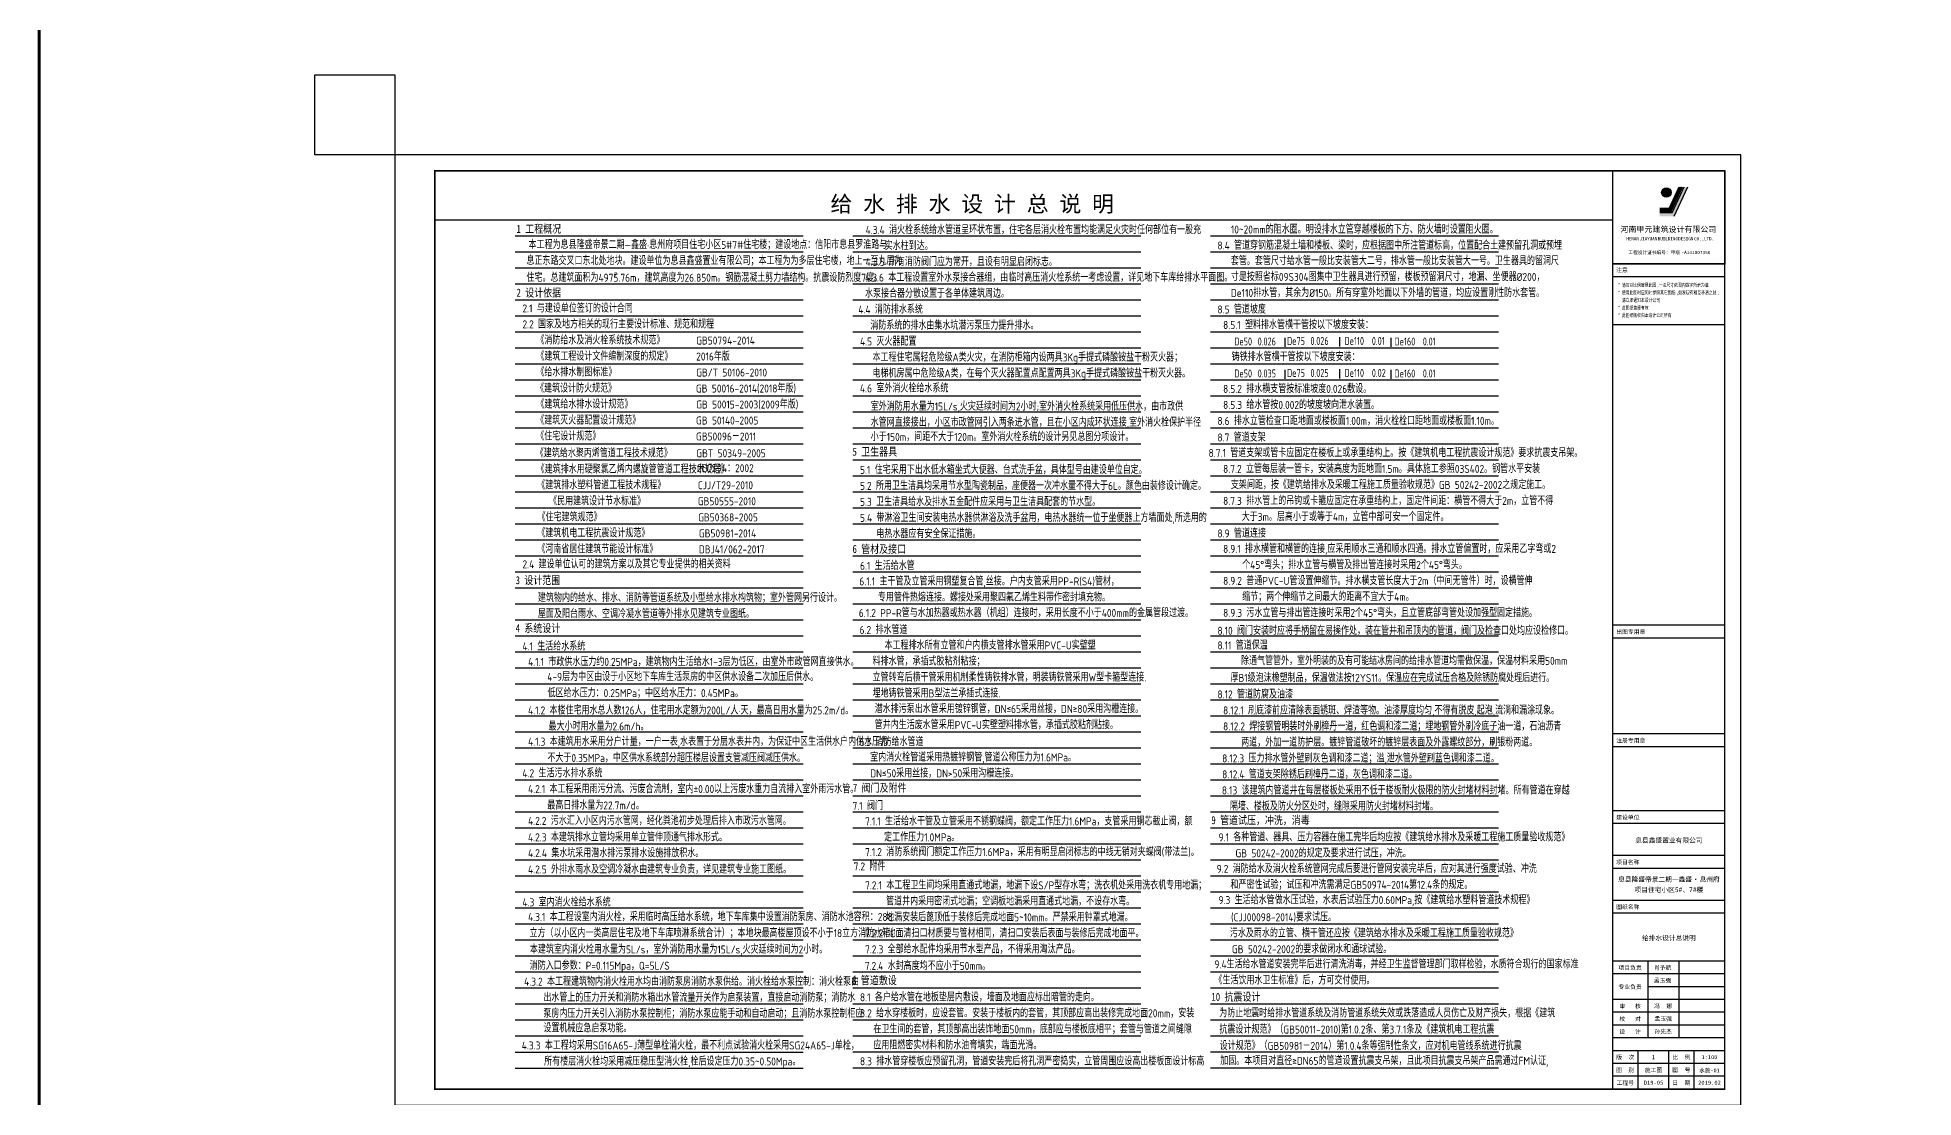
# Model space of a CAD drawing. Extents: x -287580 to -53108, y -522338 to -82629.
# Drawn here: x -287580 to -170344, y -252540 to -186272 of the extents above; entities that cross this region are included whole.
import ezdxf
from ezdxf.enums import TextEntityAlignment as Align

# ---------------------------------------------------------------- set-up
doc = ezdxf.new("R2010")
doc.units = 0
doc.header["$LTSCALE"] = 1000
doc.header["$MEASUREMENT"] = 0
for name, color, linetype in [('0js', 3, 'Continuous'), ('JZ_  PUB_TEXT', 7, 'Continuous'), ('PUB_TEXT', 7, 'Continuous'), ('PUB_TITLE', 146, 'Continuous'), ('给排水标注', 4, 'Continuous')]:
    doc.layers.add(name, color=color, linetype=linetype)
doc.layers.add('JZ_PUB_TEXT', color=7, linetype='Continuous', lineweight=9)
doc.styles.add('-黑体', font='simhei.ttf', dxfattribs={"width": 0.8})
doc.styles.add('300', font='', dxfattribs={"width": 0.75, "height": 300})
doc.styles.add('_HZTXT', font='gbenor.shx', dxfattribs={"bigfont": 'gbcbig.shx'})
doc.styles.add('H1', font='')
doc.styles.add('hnurban', font='gbenor.shx', dxfattribs={"width": 0.8, "bigfont": 'gbcbig.shx'})
doc.styles.add('THT', font='simhei.ttf')
doc.styles.add('黑体', font='simhei.ttf', dxfattribs={"width": 0.8})
doc.styles.get('300').set_extended_font_data('SimSun')
doc.styles.get('H1').set_extended_font_data('SimSun')

# ---------------------------------------------------------------- blocks, each defined once
blk = doc.blocks.new('图签AAAAA')
at = {"layer": 'PUB_TITLE'}
blk.add_hatch(color=256, dxfattribs=at).paths.add_polyline_path([(-170547, -194832), (-170773, -194832), (-171533, -196467), (-172306, -196467), (-172306, -196671), (-171402, -196671)])
h = blk.add_hatch(color=256, dxfattribs=at)
edge = h.paths.add_edge_path()
edge.add_ellipse((-171890, -195187), major_axis=(-212, 212), ratio=1, start_angle=0, end_angle=360)
for p, q in [((-171721, -196196), (-171086, -194832)), ((-171692, -196242), (-171035, -194832)), ((-171662, -196288), (-170985, -194832)), ((-171633, -196334), (-170934, -194832)), ((-171604, -196380), (-170884, -194832)), ((-171533, -196467), (-170773, -194832)), ((-171402, -196671), (-170547, -194832)), ((-171721, -196196), (-172306, -196196)), ((-171692, -196242), (-172306, -196242)), ((-171662, -196288), (-172306, -196288)), ((-171633, -196334), (-172306, -196334)), ((-171604, -196380), (-172306, -196380)), ((-171533, -196467), (-172306, -196467)), ((-175233, -199639), (-168250, -199639)), ((-168222, -199639), (-175233, -199639)), ((-175233, -199639), (-168222, -199639)), ((-175233, -200439), (-168222, -200439)), ((-175233, -200439), (-168222, -200439)), ((-175217, -199639), (-168206, -199639)), ((-175250, -203439), (-168250, -203439)), ((-168250, -222239), (-175261, -222239)), ((-168250, -223039), (-175261, -223039)), ((-168250, -229039), (-175261, -229039)), ((-168250, -229839), (-175261, -229839)), ((-168250, -233839), (-175261, -233839)), ((-168250, -233839), (-175261, -233839)), ((-168250, -233839), (-175261, -233839)), ((-168250, -234639), (-175261, -234639)), ((-168250, -234639), (-175261, -234639)), ((-168250, -236639), (-175261, -236639)), ((-168250, -237439), (-175261, -237439)), ((-168250, -239439), (-175261, -239439)), ((-168250, -239439), (-175261, -239439)), ((-168250, -240239), (-175261, -240239)), ((-168250, -243239), (-175261, -243239)), ((-168250, -243239), (-175261, -243239)), ((-168250, -243239), (-175261, -243239)), ((-168250, -243239), (-175261, -243239)), ((-168250, -243239), (-175261, -243239)), ((-168250, -243239), (-175261, -243239)), ((-168250, -243239), (-175261, -243239)), ((-173061, -243239), (-173061, -248039)), ((-171111, -243239), (-171111, -248039)), ((-168250, -244039), (-175261, -244039)), ((-168250, -244039), (-175261, -244039)), ((-168250, -244039), (-175261, -244039)), ((-168250, -244839), (-173061, -244839)), ((-168250, -244839), (-173061, -244839)), ((-168250, -244839), (-173061, -244839)), ((-168250, -245639), (-175261, -245639)), ((-168250, -245639), (-175261, -245639)), ((-168250, -245639), (-175261, -245639)), ((-168250, -246439), (-175261, -246439)), ((-168250, -246439), (-175261, -246439)), ((-168250, -246439), (-175261, -246439)), ((-168250, -247239), (-175261, -247239)), ((-168250, -247239), (-175261, -247239)), ((-168250, -247239), (-175261, -247239)), ((-168250, -248039), (-175261, -248039)), ((-168250, -248039), (-175261, -248039)), ((-168250, -248039), (-175261, -248039)), ((-168250, -248039), (-175261, -248039)), ((-168250, -248039), (-175261, -248039)), ((-168250, -248039), (-175261, -248039)), ((-168250, -248839), (-175261, -248839)), ((-168250, -249639), (-175261, -249639)), ((-173650, -251239), (-173650, -248839)), ((-171750, -251239), (-171750, -248839)), ((-170150, -251239), (-170150, -248839)), ((-168250, -250439), (-175261, -250439))]:
    blk.add_line(p, q, dxfattribs=at)
at = {"layer": 'PUB_TITLE', "const_width": 75}
blk.add_lwpolyline([(-175250, -251239), (-168250, -251239), (-168250, -193839), (-175250, -193839)], close=True, dxfattribs=at)
at = {"layer": 'PUB_TITLE'}
for points, const_width in [([(-175250, -251239), (-175250, -193839)], 75), ([(-175250, -193839), (-175250, -200506)], 60), ([(-175250, -251239), (-175250, -193839)], 40), ([(-168222, -199639), (-175233, -199639)], 60), ([(-175250, -200506), (-175250, -251239)], 60), ([(-175233, -203439), (-168222, -203439)], 56.5), ([(-175233, -203439), (-168222, -203439)], 56.5), ([(-168250, -233839), (-175261, -233839)], 60), ([(-168250, -233839), (-175261, -233839)], 40), ([(-168250, -236639), (-175261, -236639)], 60), ([(-168250, -239439), (-175261, -239439)], 60), ([(-168250, -243239), (-175261, -243239)], 60), ([(-168250, -243239), (-175261, -243239)], 40), ([(-168250, -251239), (-175261, -251239)], 40)]:
    blk.add_lwpolyline(points, dxfattribs=dict(at, const_width=const_width))
blk.add_lwpolyline([(-175250, -193839), (-168250, -193839), (-168250, -199639), (-175250, -199639)], close=True, dxfattribs=at)
blk.add_ellipse((-171890, -195187), major_axis=(-212, 212), ratio=1, start_param=3.9269908, end_param=10.2101761, dxfattribs=at)
at = {"layer": 'PUB_TITLE', "style": 'THT'}
for s, height, p in [('河', 352, (-174760, -197662)), ('HENAN', 201.1, (-174396, -198177)), ('南', 352, (-174258, -197665)), ('甲', 352, (-173763, -197657)), ('JIAYUAN', 201.1, (-173566, -198177)), ('元', 352, (-173261, -197659)), ('建', 352, (-172756, -197649)), ('BUILDING', 201.1, (-172432, -198177)), ('筑', 352, (-172248, -197659)), ('设', 352, (-171760, -197669)), ('计', 352, (-171251, -197664)), ('DESIGN', 201.1, (-171156, -198177)), ('有', 352, (-170763, -197654)), ('限', 352, (-170263, -197658)), ('CO.,LTD.', 201.1, (-170164, -198177)), ('公', 352, (-169766, -197663)), ('司', 352, (-169268, -197670)), ('工程设计证书编号：甲级', 210.3, (-174276, -199040)), ('-A141007350', 210.3, (-170950, -199040)), ('注意', 260, (-175033, -200160))]:
    blk.add_text(s, height=height, dxfattribs=at).set_placement(p)
at = {"layer": 'PUB_TITLE', "style": '300', "width": 0.75}
for s, height, p in [('*', 228, (-174922, -201081)), ('*', 228, (-174922, -201554)), ('使用此图时应同时参照其它图纸', 227.85, (-174679, -201554)), ('请勿以比例度量此图', 227.8, (-174679, -201081)), (',', 228, (-172492, -201081)), ('一切尺寸依图内数字所示为准', 227.85, (-172371, -201081)), (',', 228, (-171277, -201554)), ('如发现有相互矛盾之处', 227.8, (-171155, -201554)), (',', 228, (-168725, -201554)), ('*', 228, (-174922, -202500)), ('*', 228, (-174922, -202973)), ('请立即通知本设计公司', 227.8, (-174679, -202027)), ('此图纸盖章有效', 227.8, (-174679, -202500)), ('此图纸版权归本设计公司所有', 227.85, (-174679, -202973))]:
    blk.add_text(s, height=height, dxfattribs=at).set_placement(p)
at = {"layer": 'PUB_TITLE', "style": 'THT'}
for s, p in [('出图专用章', (-174115, -222639)), ('注册专用章', (-174115, -229439)), ('建设单位', (-174302, -234239)), ('项目名称', (-174302, -237039)), ('图纸名称', (-174302, -239839)), ('项目负责', (-174161, -243639)), ('肖予航', (-172128, -243639)), ('专业负责', (-174161, -244839)), ('孟玉强', (-172128, -244439)), ('审   核', (-174161, -246039)), ('冯  娜', (-172093, -246039)), ('校   对', (-174161, -246839)), ('孟玉强', (-172093, -246839)), ('设   计', (-174161, -247639)), ('孙先杰', (-172093, -247639)), ('版  次', (-174461, -249239)), ('1', (-172700, -249239)), ('比  例', (-170961, -249239)), ('图  别', (-174472, -250039)), ('工程号', (-174461, -250839)), ('施工图', (-172700, -250039)), ('D19-05', (-172698, -250839)), ('图  号', (-170954, -250039)), ('日  期', (-170961, -250839)), ('2019.02', (-169200, -250839))]:
    blk.add_text(s, height=260, dxfattribs=at).set_placement(p, align=Align.MIDDLE)
at = {"layer": 'PUB_TITLE', "color": 63, "style": 'H1', "width": 1}
for s, p in [('息县鑫盛置业有限公司', (-171736, -235687)), ('息县隆盛帝景二期—鑫盛•息州府', (-171736, -238125)), ('项目住宅小区5#、7#楼', (-171736, -238776))]:
    blk.add_text(s, height=300, dxfattribs=at).set_placement(p, align=Align.MIDDLE_CENTER)

msp = doc.modelspace()

# ---------------------------------------------------------------- linework, layer by layer
at = {"layer": '0js', "color": 249}
for p, q in [((-257723.1, -198678), (-239723.1, -198678)), ((-236626, -198681), (-218626, -198681)), ((-214285.5, -198681), (-196285.5, -198681)), ((-257723.1, -199678), (-239723.1, -199678)), ((-236626, -199681), (-218626, -199681)), ((-214285.5, -199681), (-196285.5, -199681)), ((-257723.1, -200678), (-239723.1, -200678)), ((-236626, -200681), (-218626, -200681)), ((-214285.5, -200681), (-196285.5, -200681)), ((-257723.1, -201678), (-239723.1, -201678)), ((-257723.1, -202678), (-239723.1, -202678)), ((-236626, -201681), (-218626, -201681)), ((-236626, -202681), (-218626, -202681)), ((-214285.5, -201681), (-196285.5, -201681)), ((-214285.5, -202681), (-196285.5, -202681)), ((-257723.1, -203678), (-239723.1, -203678)), ((-257723.1, -203678), (-239723.1, -203678)), ((-236626, -203681), (-218626, -203681)), ((-214285.5, -203681), (-196285.5, -203681)), ((-257723.1, -204678), (-239723.1, -204678)), ((-257723.1, -204678), (-239723.1, -204678)), ((-236626, -204681), (-218626, -204681)), ((-214285.5, -204681), (-196285.5, -204681)), ((-257723.1, -205678), (-239723.1, -205678)), ((-236626, -205681), (-218626, -205681)), ((-214285.5, -205681), (-196285.5, -205681)), ((-214285.5, -205681), (-196285.5, -205681)), ((-257723.1, -206678), (-239723.1, -206678)), ((-236626, -206681), (-218626, -206681)), ((-214285.5, -206681), (-196285.5, -206681)), ((-214285.5, -206681), (-196285.5, -206681)), ((-257723.1, -207678), (-239723.1, -207678)), ((-257723.1, -208678), (-239723.1, -208678)), ((-236626, -207681), (-218626, -207681)), ((-214285.5, -207681), (-196285.5, -207681)), ((-257723.1, -209678), (-239723.1, -209678)), ((-236626, -208681), (-218626, -208681)), ((-236626, -208681), (-218626, -208681)), ((-236626, -209681), (-218626, -209681)), ((-236626, -209681), (-218626, -209681)), ((-214285.5, -208681), (-196285.5, -208681)), ((-214285.5, -209681), (-196285.5, -209681)), ((-257723.1, -210678), (-239723.1, -210678)), ((-236626, -210681), (-218626, -210681)), ((-236626, -210681), (-218626, -210681)), ((-214285.5, -210681), (-196285.5, -210681)), ((-257723.1, -211678), (-239723.1, -211678)), ((-236626, -211681), (-218626, -211681)), ((-236626, -211681), (-218626, -211681)), ((-236626, -211681), (-218626, -211681)), ((-214285.5, -211681), (-196285.5, -211681)), ((-257723.1, -212678), (-239723.1, -212678)), ((-236626, -212681), (-218626, -212681)), ((-236626, -212681), (-218626, -212681)), ((-214285.5, -212681), (-196285.5, -212681)), ((-257723.1, -213678), (-239723.1, -213678)), ((-236626, -213681), (-218626, -213681)), ((-214285.5, -213681), (-196285.5, -213681)), ((-257723.1, -214678), (-239723.1, -214678)), ((-257723.1, -215678), (-239723.1, -215678)), ((-236626, -214681), (-218626, -214681)), ((-236626, -214681), (-218626, -214681)), ((-236626, -214681), (-218626, -214681)), ((-236626, -214681), (-218626, -214681)), ((-236626, -214681), (-218626, -214681)), ((-236626, -215681), (-218626, -215681)), ((-214285.5, -214681), (-196285.5, -214681)), ((-214285.5, -215681), (-196285.5, -215681)), ((-257723.1, -216678), (-239723.1, -216678)), ((-257723.1, -216678), (-239723.1, -216678)), ((-236626, -216681), (-218626, -216681)), ((-236626, -216681), (-218626, -216681)), ((-214285.5, -216681), (-196285.5, -216681)), ((-257723.1, -217678), (-239723.1, -217678)), ((-257723.1, -217678), (-239723.1, -217678)), ((-236626, -217681), (-218626, -217681)), ((-214285.5, -217681), (-196285.5, -217681)), ((-257723.1, -218678), (-239723.1, -218678)), ((-257723.1, -218678), (-239723.1, -218678)), ((-236626, -218681), (-218626, -218681)), ((-214285.5, -218681), (-196285.5, -218681)), ((-214285.5, -218681), (-196285.5, -218681)), ((-257723.1, -219678), (-239723.1, -219678)), ((-257723.1, -219678), (-239723.1, -219678)), ((-236626, -219681), (-218626, -219681)), ((-214285.5, -219681), (-196285.5, -219681)), ((-257723.1, -220678), (-239723.1, -220678)), ((-236626, -220681), (-218626, -220681)), ((-236626, -220681), (-218626, -220681)), ((-214285.5, -220681), (-196285.5, -220681)), ((-214285.5, -220681), (-196285.5, -220681)), ((-257723.1, -221678), (-239723.1, -221678)), ((-257723.1, -222681), (-239723.1, -222681)), ((-236626, -221681), (-218626, -221681)), ((-236626, -222681), (-218626, -222681)), ((-214285.5, -221681), (-196285.5, -221681)), ((-214285.5, -222681), (-196285.5, -222681)), ((-257723.1, -223681), (-239723.1, -223681)), ((-236626, -223681), (-218626, -223681)), ((-214285.5, -223681), (-196285.5, -223681)), ((-257723.1, -224681), (-239723.1, -224681)), ((-236626, -224681), (-218626, -224681)), ((-214285.5, -224681), (-196285.5, -224681)), ((-214285.5, -224681), (-196285.5, -224681)), ((-257723.1, -225681), (-239723.1, -225681)), ((-236626, -225681), (-218626, -225681)), ((-214285.5, -225681), (-196285.5, -225681)), ((-257723.1, -226681), (-239723.1, -226681)), ((-257723.1, -226681), (-239723.1, -226681)), ((-236626, -226681), (-218626, -226681)), ((-214285.5, -226681), (-196285.5, -226681)), ((-257723.1, -227681), (-239723.1, -227681)), ((-236626, -227681), (-218626, -227681)), ((-214285.5, -227681), (-196285.5, -227681)), ((-257723.1, -228681), (-239723.1, -228681)), ((-257723.1, -229681), (-239723.1, -229681)), ((-236626, -228681), (-218626, -228681)), ((-236626, -229681), (-218626, -229681)), ((-214285.5, -228681), (-196285.5, -228681)), ((-214285.5, -229681), (-196285.5, -229681)), ((-257723.1, -230681), (-239723.1, -230681)), ((-236626, -230681), (-218626, -230681)), ((-214285.5, -230681), (-196285.5, -230681)), ((-257723.1, -231681), (-239723.1, -231681)), ((-236626, -231681), (-218626, -231681)), ((-214285.5, -231681), (-196285.5, -231681)), ((-257723.1, -232681), (-239723.1, -232681)), ((-236626, -232681), (-218626, -232681)), ((-214285.5, -232681), (-196285.5, -232681)), ((-257723.1, -233681), (-239723.1, -233681)), ((-236626, -233681), (-218626, -233681)), ((-214285.5, -233681), (-196285.5, -233681)), ((-257723.1, -234681), (-239723.1, -234681)), ((-236626, -234681), (-218626, -234681)), ((-214285.5, -234681), (-196285.5, -234681)), ((-257723.1, -235681), (-239723.1, -235681)), ((-257723.1, -236681), (-239723.1, -236681)), ((-236626, -235681), (-218626, -235681)), ((-236626, -236681), (-218626, -236681)), ((-214285.5, -235681), (-196285.5, -235681)), ((-214285.5, -236681), (-196285.5, -236681)), ((-257723.1, -237681), (-239723.1, -237681)), ((-257723.1, -237681), (-239723.1, -237681)), ((-236626, -237681), (-218626, -237681)), ((-214285.5, -237681), (-196285.5, -237681)), ((-257723.1, -238681), (-239723.1, -238681)), ((-257723.1, -238681), (-239723.1, -238681)), ((-236626, -238681), (-218626, -238681)), ((-214285.5, -238681), (-196285.5, -238681)), ((-214285.5, -238681), (-196285.5, -238681)), ((-257723.1, -239681), (-239723.1, -239681)), ((-236626, -239681), (-218626, -239681)), ((-214285.5, -239681), (-196285.5, -239681)), ((-257723.1, -240681), (-239723.1, -240681)), ((-236626, -240681), (-218626, -240681)), ((-214285.5, -240681), (-196285.5, -240681)), ((-257723.1, -241681), (-239723.1, -241681)), ((-236626, -241681), (-218626, -241681)), ((-214285.5, -241681), (-196285.5, -241681)), ((-257723.1, -242681), (-239723.1, -242681)), ((-257723.1, -243681), (-239723.1, -243681)), ((-236626, -242681), (-218626, -242681)), ((-236626, -243681), (-218626, -243681)), ((-214285.5, -242681), (-196285.5, -242681)), ((-214285.5, -243681), (-196285.5, -243681)), ((-214285.5, -243681), (-196285.5, -243681)), ((-257723.1, -244681), (-239723.1, -244681)), ((-236626, -244681), (-218626, -244681)), ((-214285.5, -244681), (-196285.5, -244681)), ((-257723.1, -245681), (-239723.1, -245681)), ((-236626, -245681), (-218626, -245681)), ((-214285.5, -245681), (-196285.5, -245681)), ((-257723.1, -246681), (-239723.1, -246681)), ((-236626, -246681), (-218626, -246681)), ((-214285.5, -246681), (-196285.5, -246681)), ((-257723.1, -247681), (-239723.1, -247681)), ((-236626, -247681), (-218626, -247681)), ((-236626, -247681), (-218626, -247681)), ((-236626, -247681), (-218626, -247681)), ((-236626, -247681), (-218626, -247681)), ((-214285.5, -247681), (-196285.5, -247681)), ((-257723.1, -248681), (-239723.1, -248681)), ((-257723.1, -249706), (-239723.1, -249706)), ((-236626, -248681), (-218626, -248681)), ((-236626, -248681), (-218626, -248681)), ((-236626, -249681), (-218626, -249681)), ((-236626, -249681), (-218626, -249681)), ((-236626, -249681), (-218626, -249681)), ((-236626, -249681), (-218626, -249681)), ((-214285.5, -248681), (-196285.5, -248681)), ((-214285.5, -249681), (-196285.5, -249681)), ((-257723.1, -250706), (-239723.1, -250706)), ((-236626, -250681), (-218626, -250681)), ((-236626, -250681), (-218626, -250681)), ((-236626, -250681), (-218626, -250681)), ((-236626, -250681), (-218626, -250681)), ((-214285.5, -250681), (-196285.5, -250681))]:
    msp.add_line(p, q, dxfattribs=at)
at = {"layer": 'JZ_  PUB_TEXT'}
for p, q in [((-209602.7, -205618.4), (-209602.7, -205042.6)), ((-206185, -205583.9), (-206185, -205008.2)), ((-202992.4, -205618.4), (-202992.4, -205042.6)), ((-209602.7, -207618.4), (-209602.7, -207042.6)), ((-206185, -207583.9), (-206185, -207008.2)), ((-202992.4, -207618.4), (-202992.4, -207042.6))]:
    msp.add_line(p, q, dxfattribs=at)
at = {"layer": 'PUB_TITLE', "color": 6}
msp.add_lwpolyline([(-265242.7, -193615.5), (-270242.7, -193615.5), (-270242.7, -188615.5), (-265242.7, -188615.5)], close=True, dxfattribs=at)
at = {"layer": 'PUB_TITLE'}
msp.add_lwpolyline([(-265242.7, -253015.5), (-181142.7, -253015.5), (-181142.7, -193615.5), (-265242.7, -193615.5)], close=True, dxfattribs=at)
at = {"layer": 'PUB_TITLE', "const_width": 100}
msp.add_lwpolyline([(-262742.7, -252015.5), (-182142.7, -252015.5), (-182142.7, -194615.5), (-262742.7, -194615.5)], close=True, dxfattribs=at)
at = {"layer": '给排水标注'}
msp.add_line((-262742.7, -197681), (-189142.7, -197681), dxfattribs=at)
at = {"layer": '给排水标注', "color": 6, "const_width": 200}
msp.add_lwpolyline([(-287480.5, -159146.5), (-53208.5, -159146.5), (-53208.5, -522237.5), (-287480.5, -522237.5)], close=True, dxfattribs=at)

# ---------------------------------------------------------------- block references
at = {"layer": '给排水标注'}
msp.add_blockref('图签AAAAA', (-13893.2, -776.5), dxfattribs=at)

# ---------------------------------------------------------------- texts
at = {"layer": 'JZ_  PUB_TEXT', "color": 1, "style": '-黑体', "width": 0.8}
for s, p in [('1 工程概况', (-257644.2, -198484.9)), ('2 设计依据', (-257644.2, -202475.7)), ('5 卫生器具', (-236648.1, -212416.2)), ('6 管材及接口', (-236648.1, -218500)), ('3 设计范围', (-257700.1, -220450.6)), ('4 系统设计', (-257700.1, -223450.6)), ('7 阀门及附件', (-236625.6, -233425.4)), ('9 管道试压，冲洗，消毒', (-214221, -235453.6)), ('8 管道敷设', (-236667.5, -245461.6)), ('10 抗震设计', (-214219.5, -246494.9))]:
    msp.add_text(s, height=500, dxfattribs=at).set_placement(p)
at = {"layer": 'JZ_  PUB_TEXT', "style": 'hnurban', "width": 0.8}
for s, p in [('De50', (-212788.9, -205527.4)), ('0.026', (-211328.5, -205527.4)), ('De75', (-209489.6, -205492.9)), ('0.026', (-208029.3, -205492.9)), ('De110', (-205894.8, -205492.9)), ('0.01', (-204193.1, -205492.9)), ('De160', (-202773.6, -205527.4)), ('0.01', (-201011, -205527.4)), ('De50', (-212788.9, -207527.4)), ('0.035', (-211328.5, -207527.4)), ('De75', (-209489.6, -207492.9)), ('0.025', (-208029.3, -207492.9)), ('De110', (-205894.8, -207492.9)), ('0.02', (-204193.1, -207492.9)), ('De160', (-202773.6, -207527.4)), ('0.01', (-201011, -207527.4))]:
    msp.add_text(s, height=500, dxfattribs=at).set_placement(p)
at = {"layer": 'JZ_PUB_TEXT', "style": '黑体'}
msp.add_text('给 水 排 水 设 计 总 说 明', height=1000, dxfattribs=at).set_placement((-238026, -197172.2))
at = {"layer": 'PUB_TEXT', "style": '_HZTXT'}
for s, p in [('4.3.4 消火栓系统给水管道呈环状布置，住宅各层消火栓布置均能满足火灾时任何部位有一股充', (-235827.3, -198552.6)), ('10~20mm的阻水圈。明设排水立管穿越楼板的下方、防火墙时设置阻火圈。', (-213003.8, -198527.4)), (' 本工程为息县隆盛帝景二期—鑫盛·息州府项目住宅小区5#7#住宅楼；建设地点：信阳市息县罗淮路与', (-257161.8, -199485.3)), ('实水柱到达。', (-234635.5, -199552.6)), ('8.4 管道穿钢筋混凝土墙和楼板、梁时，应根据图中所注管道标高，位置配合土建预留孔洞或预埋', (-213842, -199527.4)), ('息正东路交叉口东北处地块。建设单位为息县鑫盛置业有限公司；本工程为为多层住宅楼，地上一至九层为', (-257023.3, -200485.2)), ('4.3.5 所有消防阀门应为常开，且设有明显启闭标志。', (-235827.3, -200552.6)), ('套管。套管尺寸给水管一般比安装管大二号，排水管一般比安装管大一号。卫生器具的留洞尺', (-213003.8, -200492.9)), ('住宅。总建筑面积为4975.76m，建筑高度为26.850m。钢筋混凝土剪力墙结构。抗震设防烈度7度。', (-257023.3, -201541.2)), ('4.3.6 本工程设置室外水泵接合器组，由临时高压消火栓系统一考虑设置，详见地下车库给排水平面图。', (-235866.9, -201531.4)), ('寸是按照省标09S304图集中卫生器具进行预留，楼板预留洞尺寸，地漏、坐便器%%C200，', (-213003.8, -201492.9)), ('水泵接合器分散设置于各单体建筑周边。', (-235866.9, -202531.4)), ('De110排水管，其余为%%C150。所有穿室外地面以下外墙的管道，均应设置刚性防水套管。', (-213003.8, -202492.9)), ('2.1 与建设单位签订的设计合同', (-257276.9, -203460)), ('2.2 国家及地方相关的现行主要设计标准、规范和规程', (-257276.9, -204456.3)), ('4.4 消防排水系统', (-236286.8, -203526.7)), ('消防系统的排水由集水坑潜污泵压力提升排水。', (-235531.4, -204526.7)), ('8.5 管道坡度', (-213842, -203527.4)), ('8.5.1 塑料排水管横干管按以下坡度安装：', (-213489.6, -204492.9)), ('《消防给水及消火栓系统技术规范》', (-256406.5, -205456.3)), ('GB50794-2014', (-246419.5, -205467.6)), ('4.5 灭火器配置', (-236179.7, -205527.1)), ('《建筑工程设计文件编制深度的规定》', (-256406.5, -206460)), ('2016年版', (-246419.5, -206467.6)), ('铸铁排水管横干管按以下坡度安装：', (-212954.3, -206492.9)), ('《给水排水制图标准》', (-256406.5, -207456.3)), ('GB/T 50106-2010', (-246419.5, -207467.6)), ('《建筑设计防火规范》', (-256421.9, -208460)), ('GB 50016-2014(2018年版)', (-246434.9, -208467.6)), ('4.6 室外消火栓给水系统', (-236182.5, -208455.3)), ('8.5.2 排水横支管按标准坡度0.026敷设。', (-213489.6, -208492.9)), ('《建筑给水排水设计规范》', (-256406.5, -209460)), ('GB 50015-2003(2009年版)', (-246419.5, -209467.6)), ('室外消防用水量为15L/s,火灾廷续时间为2小时;室外消火栓系统采用低压供水，由市政供', (-235510, -209590)), ('8.5.3 给水管按0.002的坡度坡向泄水装置。', (-213489.6, -209492.9)), ('《建筑灭火器配置设计规范》', (-256415.6, -210460)), ('《住宅设计规范》', (-256409.7, -211456.3)), (' GB50096－2011', (-246700.3, -211467.6)), ('GB 50140-2005', (-246428.6, -210467.6)), ('小于150m，间距不大于120m。室外消火栓系统的设计另见总图分项设计。', (-235510, -211494.5)), ('水管网直接接出，小区市政管网引入两条进水管，且在小区内成环状连接,室外消火栓保护半径', (-235510, -210590)), ('8.6 排水立管检查口距地面或楼板面1.00m，消火栓栓口距地面或楼板面1.10m。', (-213842, -210492.9)), ('8.7 管道支架', (-213842, -211527.4)), ('《建筑给水聚丙烯管道工程技术规范》', (-256439.4, -212515.1)), ('GBT 50349-2005', (-246411.3, -212515.1)), ('8.7.1 管道支架或管卡应固定在楼板上或承重结构上。按《建筑机电工程抗震设计规范》要求抗震支吊架。', (-214396.9, -212492.9)), ('   《建筑排水用硬聚氯乙烯内螺旋管管道工程技术规程》', (-257196.7, -213520.2)), ('CECS94：2002', (-246375.1, -213449.3)), ('5.1 住宅采用下出水低水箱坐式大便器、台式洗手盆，具体型号由建设单位自定。', (-236179.7, -213552.6)), ('8.7.2 立管每层装一管卡，安装高度为距地面1.5m。具体施工参照03S402。钢管水平安装', (-213489.6, -213492.9)), ('《建筑排水塑料管道工程技术规程》', (-256352.2, -214515.1)), ('CJJ/T29-2010', (-246312.1, -214515.1)), ('5.2 所用卫生洁具均采用节水型陶瓷制品，座便器一次冲水量不得大于6L。颜色由装修设计确定。', (-236179.7, -214552.6)), ('支架间距，按《建筑给排水及采暖工程施工质量验收规范》GB 50242-2002之规定施工。', (-213003.8, -214492.9)), ('\u3000\u3000\u3000《民用建筑设计节水标准》  ', (-257111.7, -215515.2)), ('GB50555-2010 ', (-246318.6, -215515.2)), ('5.3 卫生洁具给水及排水五金配件应采用与卫生洁具配套的节水型。', (-236179.7, -215552.6)), ('8.7.3 排水管上的吊钩或卡箍应固定在承重结构上，固定件间距：横管不得大于2m，立管不得', (-213489.6, -215492.9)), ('《住宅建筑规范》  ', (-256329.4, -216515.2)), ('GB50368-2005', (-246295.9, -216522.8)), ('5.4 带淋浴卫生间安装电热水器供淋浴及洗手盆用，电热水器统一位于坐便器上方墙面处,所选用的', (-236179.7, -216552.6)), ('大于3m。层高小于或等于4m，立管中部可安一个固定件。', (-212325.7, -216492.9)), ('《建筑机电工程抗震设计规范》  ', (-256348.1, -217515.2)), ('《河南省居住建筑节能设计标准》', (-256348.1, -218515.2)), ('GB50981-2014', (-246246.5, -217522.8)), ('DBJ41/062-2017', (-246246.5, -218522.8)), ('电热水器应有安全保证措施。', (-235158.4, -217552.6)), ('8.9 管道连接', (-213842, -217527.4)), ('8.9.1 排水横管和横管的连接,应采用顺水三通和顺水四通。排水立管偏置时，应采用乙字弯或2', (-213489.6, -218492.9)), ('2.4 建设单位认可的建筑方案以及其它专业提供的相关资料', (-257276.9, -219456.3)), ('6.1 生活给水管', (-236179.7, -219552.6)), ('个45%%D弯头；排水立管与横管及排出管连接时采用2个45%%d弯头。', (-212296.1, -219492.9)), ('6.1.1 主干管及立管采用钢塑复合管,丝接。户内支管采用PP-R(S4)管材，', (-236223.5, -220524.7)), ('8.9.2 普通PVC-U管设置伸缩节。排水横支管长度大于2m（中间无管件）时，设横管伸', (-213489.6, -220492.9)), (' 建筑物内的给水、排水、消防等管道系统及小型给水排水构筑物；室外管网另行设计。', (-256578.3, -221557.3)), ('专用管件热熔连接。螺接处采用聚四氟乙烯生料带作密封填充物。', (-235059.6, -221524.7)), ('缩节；两个伸缩节之间最大的距离不宜大于4m。', (-212296.1, -221492.9)), (' 屋面及阳台雨水、空调冷凝水管道等外排水见建筑专业图纸。', (-256578.3, -222557.3)), ('6.1.2 PP-R管与水加热器或热水器（机组）连接时，采用长度不小于400mm的金属管段过渡。', (-236251.7, -222500.5)), ('8.9.3 污水立管与排出管连接时采用2个45%%D弯头，且立管底部弯管处设加强型固定措施。', (-213489.6, -222492.9)), ('6.2 排水管道', (-236207.9, -223561.8)), ('8.10 阀门安装时应将手柄留在易操作处，装在管井和吊顶内的管道，阀门及检查口处均应设检修口。', (-213842, -223611.5)), ('料排水管，承插式胶粘剂粘接；', (-235394.2, -225527.4)), (' 本工程排水所有立管和户内横支管排水管采用PVC-U实壁塑', (-234916.1, -224527.4)), ('8.11 管道保温', (-213842, -224527.4)), ('除通气管管外，室外明装的及有可能结冰房间的给排水管道均需做保温，保温材料采用50mm', (-212367.6, -225492.9)), ('立管转弯后横干管采用机制柔性铸铁排水管，明装铸铁管采用W型卡箍型连接.', (-235394.2, -226527.4)), ('厚B1级泡沫橡塑制品，保温做法按12YS11。保温应在完成试压合格及除锈防腐处理后进行。', (-213028, -226560.3)), ('埋地铸铁管采用B型法兰承插式连接.', (-235394.2, -227527.4)), ('8.12 管道防腐及油漆', (-213842, -227590)), ('潜水排污泵出水管采用镀锌钢管，DN≤65采用丝接，DN≥80采用沟槽连接。', (-235261.4, -228503.1)), ('8.12.1 刷底漆前应清除表面锈斑、焊渣等物。油漆厚度均匀,不得有脱皮,起泡,流淌和漏涂现象。', (-213489.6, -228590)), ('管井内生活废水管采用PVC-U实壁塑料排水管，承插式胶粘剂粘接。', (-235261.4, -229503.1)), ('8.12.2 焊接钢管明装时外刷樟丹一道，红色调和漆二道；埋地钢管外刷冷底子油一道，石油沥青', (-213489.6, -229590)), ('6.3 消防给水管道', (-236217.1, -230561.8)), ('两道，外加一道防护层。镀锌管道破坏的镀锌层表面及外露螺纹部分，刷银粉两道。', (-212355.8, -230590)), ('室内消火栓管道采用热镀锌钢管,管道公称压力为1.6MPa。', (-235542.9, -231527.4)), ('DN≤50采用丝接，DN>50采用沟槽连接。', (-235542.9, -232527.4)), ('8.12.3 压力排水管外壁刷灰色调和漆二道；溢,泄水管外壁刷蓝色调和漆二道。', (-213549.3, -231590)), ('8.12.4 管道支架除锈后刷樟丹二道，灰色调和漆二道。', (-213549.3, -232590)), ('8.13 该建筑内管道井在每层楼板处采用不低于楼板耐火极限的防火封堵材料封堵。所有管道在穿越', (-213565.7, -233590)), ('7.1 阀门', (-236651.7, -234561.8)), ('隔墙、楼板及防火分区处时，缝隙采用防火封堵材料封堵。', (-213063.5, -234590)), ('4.2.2 污水汇入小区内污水管网，经化粪池初步处理后排入市政污水管网。', (-256927.2, -235497.5)), ('7.1.1 生活给水干管及立管采用不锈钢蝶阀，额定工作压力1.6MPa，支管采用铜芯截止阀，额', (-235864.7, -235527.4)), ('4.2.3 本建筑排水立管均采用单立管伸顶通气排水形式。', (-256929.2, -236525.2)), ('定工作压力1.0MPa。', (-234671.2, -236527.4)), ('9.1 各种管道、器具、压力容器在施工完毕后均应按《建筑给水排水及采暖工程施工质量验收规范》', (-213776.9, -236523.4)), ('4.2.4 集水坑采用潜水排污泵排水设施排放积水。', (-256927.2, -237514.5)), ('4.2.5 外排水雨水及空调冷凝水由建筑专业负责，详见建筑专业施工图纸。', (-256927.2, -238535.5)), ('7.2 附件', (-236578.2, -238344.5)), ('7.1.2 消防系统阀门额定工作压力1.6MPa，采用有明显启闭标志的中线无销对夹蝶阀(带法兰)。', (-235864.7, -237446.9)), ('9.2 消防给水及消火栓系统管网完成后要进行管网安装完毕后，应对其进行强度试验、冲洗', (-213889.8, -238494.6)), ('GB 50242-2002的规定及要求进行试压，冲洗。', (-212719.3, -237523)), ('7.2.1 本工程卫生间均采用直通式地漏，地漏下设S/P型存水弯；洗衣机处采用洗衣机专用地漏；', (-235864.7, -239527.4)), ('和严密性试验；试压和冲洗需满足GB50974-2014第12.4条的规定。', (-213029.2, -239494.6)), ('4.3 室内消火栓给水系统', (-257279.6, -240590)), ('管道井内采用密闭式地漏；空调板地漏采用直通式地漏，不设存水弯。', (-234547.2, -240527.4)), ('9.3 生活给水管做水压试验，水表后试验压力0.60MPa,按《建筑给水塑料管道技术规程》', (-213776.9, -240450.2)), ('4.3.1 本工程设室内消火栓，采用临时高压给水系统，地下车库集中设置消防泵房、消防水池容积：288', (-256927.2, -241504)), ('地漏安装后蓖顶低于装修后完成地面5~10mm。严禁采用钟罩式地漏。', (-234547.2, -241527.4)), ('(CJJ00098-2014)要求试压。', (-212989.9, -241523.4)), ('立方（以小区内一类高层住宅及地下车库喷淋系统合计）；本地块最高楼屋顶设不小于18立方消防水箱。', (-256831.2, -242517)), ('7.2.2 地面清扫口材质要与管材相同，清扫口安装后表面与装修后完成地面平。', (-235864.7, -242527.4)), ('污水及雨水的立管、横干管还应按《建筑给水排水及采暖工程施工质量验收规范》', (-213065.7, -242523)), ('7.2.3 全部给水配件均采用节水型产品，不得采用淘汰产品。', (-235864.7, -243527.4)), ('GB 50242-2002的要求做闭水和通球试验。', (-212936.3, -243523)), ('4.3.2 本工程建筑物内消火栓用水均由消防泵房消防水泵供给。消火栓给水泵控制：消火栓泵由', (-257173.7, -245549.5)), ('7.2.4 水封高度均不应小于50mm。', (-235881.8, -244563.6)), ('9.4生活给水管道安装完毕后进行清洗消毒，并经卫生监督管理部门取样检验，水质符合现行的国家标准', (-214031.4, -244466.5)), ('《生活饮用水卫生标准》后，方可交付使用。', (-214031.4, -245466.5)), ('出水管上的压力开关和消防水箱出水管流量开关作为启泵装置，直接启动消防泵；消防水', (-255967.7, -246549.5)), ('8.1 各户给水管在地板垫层内敷设，墙面及地面应标出暗管的走向。', (-236182.5, -246527.4)), ('泵房内压力开关引入消防水泵控制柜；消防水泵应能手动和自动启动；且消防水泵控制柜应', (-255967.7, -247549.5)), ('8.2 给水穿楼板时，应设套管。安装于楼板内的套管，其顶部应高出装修完成地面20mm，安装', (-236182.5, -247527.4)), ('为防止地震时给排水管道系统及消防管道系统失效或跌落造成人员伤亡及财产损失，根据《建筑', (-213734, -247521.3)), ('设置机械应急启泵功能。', (-255967.7, -248461)), ('在卫生间的套管，其顶部高出装饰地面50mm，底部应与楼板底相平；套管与管道之间缝隙', (-235344.3, -248527.4)), ('抗震设计规范》（GB50011-2010)第1.0.2条、第3.7.1条及《建筑机电工程抗震', (-213724.3, -248542)), ('应用阻燃密实材料和防水油膏填实，端面光滑。', (-235344.3, -249527.4)), ('设计规范》（GB50981－2014）第1.0.4条等强制性条文，应对机电管线系统进行抗震', (-213704.9, -249562.7)), ('8.3 排水管穿楼板应预留孔洞，管道安装完后将孔洞严密捣实，立管周围应设高出楼板面设计标高', (-236182.5, -250527.4)), ('加固。本项目对直径≥DN65的管道设置抗震支吊架，且此项目抗震支吊架产品需通过FM认证,', (-213670.2, -250499.6))]:
    msp.add_text(s, height=500, dxfattribs=at).set_placement(p)
at = {"layer": 'PUB_TEXT', "style": 'hnurban', "width": 0.8}
for s, height, p in [('2', 300, (-251540.9, -201223.8)), ('3', 200, (-241492.9, -228247.6)), ('3', 200, (-251660.2, -229278)), ('3', 200, (-251772.9, -234250.9))]:
    msp.add_text(s, height=height, dxfattribs=at).set_placement(p)
at = {"layer": 'PUB_TEXT', "color": 7, "style": '_HZTXT'}
for s, p in [('本工程住宅属轻危险级A类火灾，在消防柜箱内设两具3Kg手提式磷酸铵盐干粉灭火器；', (-235399.1, -206522.9)), ('电梯机房属中危险级A类，在每个灭火器配置点配置两具3Kg手提式磷酸铵盐干粉灭火器。', (-235399.1, -207522.9)), ('4.1 生活给水系统', (-257279.6, -224590)), ('4.1.1 市政供水压力约0.25MPa，建筑物内生活给水1-3层为低区，由室外市政管网直接供水。', (-256927.2, -225558)), ('4-9层为中区由设于小区地下车库生活泵房的中区供水设备二次加压后供水。', (-255721.7, -226496)), ('低区给水压力：0.25MPa；中区给水压力：0.45MPa。', (-255703.2, -227509.5)), ('4.1.2 本楼住宅用水总人数126人，住宅用水定额为200L/人·天，最高日用水量为25.2m/d。', (-256927.2, -228590)), ('最大小时用水量为2.6m/h。', (-255645.7, -229590)), ('4.1.3 本建筑用水采用分户计量，一户一表,水表置于分层水表井内，为保证中区生活供水户内供水压力', (-256927.2, -230547)), ('4.2 生活污水排水系统', (-257279.6, -232520)), ('不大于0.35MPa，中区供水系统部分超压楼层设置支管减压阀减压供水。', (-255717, -231566)), ('4.2.1 本工程采用雨污分流、污废合流制，室内%%P0.00以上污废水重力自流排入室外雨污水管。', (-256927.2, -233510)), ('最高日排水量为22.7m/d。', (-255721.2, -234532)), ('本建筑室内消火栓用水量为5L/s，室外消防用水量为15L/s,火灾廷续时间为2小时。', (-256805.7, -243537.7)), ('消防入口参数：P=0.115Mpa，Q=5L/S', (-256821.7, -244552)), ('4.3.3 本工程均采用SG16A65-J薄型单栓消火栓，最不利点试验消火栓采用SG24A65-J单栓，', (-257320.9, -249539.4)), ('所有楼层消火栓均采用减压稳压型消火栓,栓后设定压力0.35~0.50Mpa。', (-255919, -250539.4))]:
    msp.add_text(s, height=500, dxfattribs=at).set_placement(p)
at = {"layer": 'PUB_TITLE', "color": 0, "style": 'H1', "width": 1}
msp.add_text('给排水设计总说明', height=300, dxfattribs=at).set_placement((-185629.1, -242567.2), align=Align.MIDDLE_CENTER)
at = {"layer": 'PUB_TITLE', "color": 173, "style": 'H1'}
for s, p in [('水施-01', (-183092.7, -250850.1)), ('1:100', (-183092.7, -250018.6))]:
    msp.add_text(s, height=250, dxfattribs=at).set_placement(p, align=Align.MIDDLE_CENTER)

doc.saveas('drawing.dxf')
